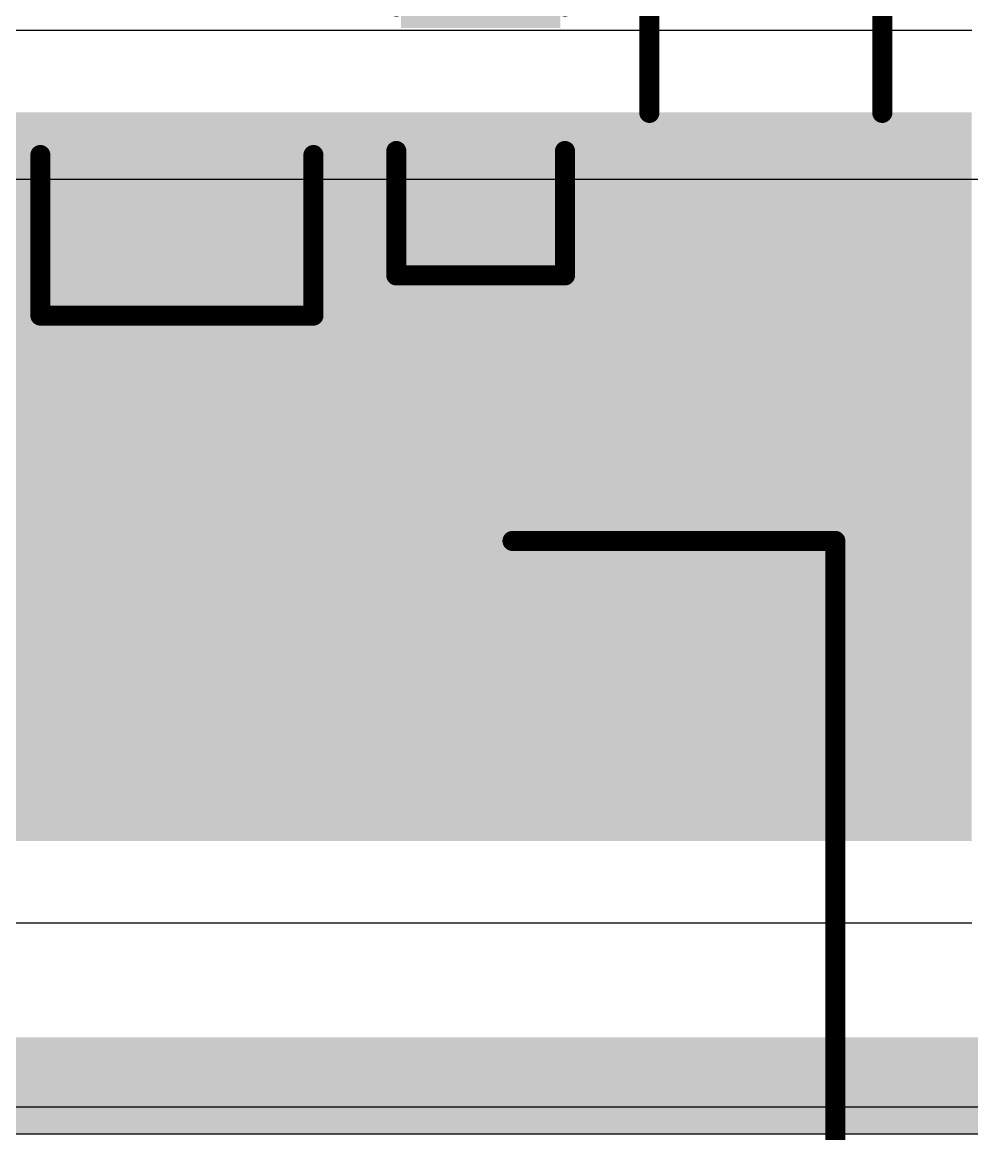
# Model space of a CAD drawing. Header units: inches. Extents: x -5 to 5328, y -4 to 5281.
# Drawn here: x 30.15 to 36.16, y 3.5 to 10.53 of the extents above; entities that cross this region are included whole.
import ezdxf

# ---------------------------------------------------------------- set-up
doc = ezdxf.new("R2010")
doc.units = ezdxf.units.IN
for name, color, linetype in [('Layer 2', 76, 'Continuous'), ('Top Layer', 1, 'Continuous'), ('Top Overlay', 2, 'Continuous'), ('Top Paste', 8, 'Continuous'), ('Top Solder', 216, 'Continuous')]:
    doc.layers.add(name, color=color, linetype=linetype)

# ---------------------------------------------------------------- blocks, each defined once
blk = doc.blocks.new('SOD_123_3')
at = {"layer": 'Top Layer'}
for points in [[(-1.1, 0.45), (-1.1, -0.45), (-2.05, -0.45), (-2.05, 0.45)], [(2.05, 0.45), (2.05, -0.45), (1.1, -0.45), (1.1, 0.45)]]:
    blk.add_hatch(color=1, dxfattribs=at).paths.add_polyline_path(points)
at = {"layer": 'Top Overlay'}
for points in [[(0.9652, 0.508), (2.8194, 0.508), (2.8194, 0.8), (0.9652, 0.8)], [(2.1197, -0.7853), (2.8193, -0.7853), (2.8193, 0.7895), (2.1197, 0.7895)], [(0.9651, -0.7999), (2.8193, -0.7999), (2.8193, -0.5079), (0.9651, -0.5079)]]:
    blk.add_hatch(color=2, dxfattribs=at).paths.add_polyline_path(points)
at = {"layer": 'Top Paste'}
for points in [[(-1.1, 0.45), (-1.1, -0.45), (-2.05, -0.45), (-2.05, 0.45)], [(2.05, 0.45), (2.05, -0.45), (1.1, -0.45), (1.1, 0.45)]]:
    blk.add_hatch(color=8, dxfattribs=at).paths.add_polyline_path(points)
at = {"layer": 'Top Solder'}
for points in [[(-0.9984, 0.5516), (-0.9984, -0.5516), (-2.1516, -0.5516), (-2.1516, 0.5516)], [(2.1516, 0.5516), (2.1516, -0.5516), (0.9984, -0.5516), (0.9984, 0.5516)]]:
    blk.add_hatch(color=216, dxfattribs=at).paths.add_polyline_path(points)
at = {"layer": 'Top Overlay'}
for points in [[(0.9652, 0.7366, 0.127, 0.127, 0), (-1.3716, 0.7366, 0.127, 0.127, 0)], [(-1.3716, 0.5842, 0.127, 0.127, 0), (-1.3716, 0.7366, 0.127, 0.127, 0)], [(-1.3716, -0.7366, 0.127, 0.127, 0), (-1.3716, -0.5842, 0.127, 0.127, 0)], [(0.9652, -0.7366, 0.127, 0.127, 0), (-1.3716, -0.7366, 0.127, 0.127, 0)]]:
    blk.add_lwpolyline(points, format="xyseb", dxfattribs=at)
for points in [[(-1.4033, 0.7366, 0.0635, 0.0635, 1), (-1.3398, 0.7366, 0.0635, 0.0635, 1)], [(-1.4033, 0.7366, 0.0635, 0.0635, 1), (-1.3398, 0.7366, 0.0635, 0.0635, 1)], [(0.9335, 0.7366, 0.0635, 0.0635, 1), (0.997, 0.7366, 0.0635, 0.0635, 1)], [(-1.4033, 0.5842, 0.0635, 0.0635, 1), (-1.3398, 0.5842, 0.0635, 0.0635, 1)], [(-1.4033, -0.5842, 0.0635, 0.0635, 1), (-1.3398, -0.5842, 0.0635, 0.0635, 1)], [(-1.4033, -0.7366, 0.0635, 0.0635, 1), (-1.3398, -0.7366, 0.0635, 0.0635, 1)], [(-1.4033, -0.7366, 0.0635, 0.0635, 1), (-1.3398, -0.7366, 0.0635, 0.0635, 1)], [(0.9335, -0.7366, 0.0635, 0.0635, 1), (0.997, -0.7366, 0.0635, 0.0635, 1)]]:
    blk.add_lwpolyline(points, format="xyseb", close=True, dxfattribs=at)
blk = doc.blocks.new('YPRH0703_4R7M_118')
at = {"layer": 'Top Layer'}
blk.add_hatch(color=1, dxfattribs=at).paths.add_polyline_path([(2.4, 1.1), (4, 1.1), (4, -1.1), (2.4, -1.1)])
at = {"layer": 'Top Paste'}
blk.add_hatch(color=8, dxfattribs=at).paths.add_polyline_path([(2.4, 1.1), (4, 1.1), (4, -1.1), (2.4, -1.1)])
at = {"layer": 'Top Solder'}
blk.add_hatch(color=216, dxfattribs=at).paths.add_polyline_path([(2.2984, 1.2016), (4.1016, 1.2016), (4.1016, -1.2016), (2.2984, -1.2016)])
at = {"layer": 'Top Overlay'}
for points in [[(3.65, -1.6078, 0.127, 0.127, 0), (3.65, -3.65, 0.127, 0.127, 0)], [(-3.65, -3.65, 0.127, 0.127, 0), (3.65, -3.65, 0.127, 0.127, 0)]]:
    blk.add_lwpolyline(points, format="xyseb", dxfattribs=at)
for points in [[(3.6183, -1.6078, 0.0635, 0.0635, 1), (3.6818, -1.6078, 0.0635, 0.0635, 1)], [(3.6183, -3.65, 0.0635, 0.0635, 1), (3.6818, -3.65, 0.0635, 0.0635, 1)], [(3.6183, -3.65, 0.0635, 0.0635, 1), (3.6818, -3.65, 0.0635, 0.0635, 1)]]:
    blk.add_lwpolyline(points, format="xyseb", close=True, dxfattribs=at)
blk = doc.blocks.new('C___0603_169')
at = {"layer": 'Top Layer'}
for points in [[(-0.381, 0.4445), (-0.381, -0.4445), (-1.143, -0.4445), (-1.143, 0.4445)], [(1.143, 0.4445), (1.143, -0.4445), (0.381, -0.4445), (0.381, 0.4445)]]:
    blk.add_hatch(color=1, dxfattribs=at).paths.add_polyline_path(points)
at = {"layer": 'Top Paste'}
for points in [[(-0.381, 0.4445), (-0.381, -0.4445), (-1.143, -0.4445), (-1.143, 0.4445)], [(1.143, 0.4445), (1.143, -0.4445), (0.381, -0.4445), (0.381, 0.4445)]]:
    blk.add_hatch(color=8, dxfattribs=at).paths.add_polyline_path(points)
at = {"layer": 'Top Solder'}
for points in [[(-0.321, 0.5045), (-0.321, -0.5045), (-1.203, -0.5045), (-1.203, 0.5045)], [(1.203, 0.5045), (1.203, -0.5045), (0.321, -0.5045), (0.321, 0.5045)]]:
    blk.add_hatch(color=216, dxfattribs=at).paths.add_polyline_path(points)
at = {"layer": 'Top Overlay'}
for points in [[(-1.2446, -0.5334, 0.127, 0.127, 0), (-1.2446, 0.5334, 0.127, 0.127, 0)], [(-0.4572, 0.5334, 0.127, 0.127, 0), (-1.2446, 0.5334, 0.127, 0.127, 0)], [(1.2446, 0.5334, 0.127, 0.127, 0), (0.4572, 0.5334, 0.127, 0.127, 0)], [(1.2446, -0.5334, 0.127, 0.127, 0), (1.2446, 0.5334, 0.127, 0.127, 0)], [(-0.4572, -0.5334, 0.127, 0.127, 0), (-1.2446, -0.5334, 0.127, 0.127, 0)], [(1.2446, -0.5334, 0.127, 0.127, 0), (0.4572, -0.5334, 0.127, 0.127, 0)]]:
    blk.add_lwpolyline(points, format="xyseb", dxfattribs=at)
for points in [[(-1.2764, 0.5334, 0.0635, 0.0635, 1), (-1.2128, 0.5334, 0.0635, 0.0635, 1)], [(-1.2764, 0.5334, 0.0635, 0.0635, 1), (-1.2128, 0.5334, 0.0635, 0.0635, 1)], [(-0.4889, 0.5334, 0.0635, 0.0635, 1), (-0.4254, 0.5334, 0.0635, 0.0635, 1)], [(0.4254, 0.5334, 0.0635, 0.0635, 1), (0.4889, 0.5334, 0.0635, 0.0635, 1)], [(1.2128, 0.5334, 0.0635, 0.0635, 1), (1.2764, 0.5334, 0.0635, 0.0635, 1)], [(1.2128, 0.5334, 0.0635, 0.0635, 1), (1.2764, 0.5334, 0.0635, 0.0635, 1)], [(-1.2764, -0.5334, 0.0635, 0.0635, 1), (-1.2128, -0.5334, 0.0635, 0.0635, 1)], [(-1.2764, -0.5334, 0.0635, 0.0635, 1), (-1.2128, -0.5334, 0.0635, 0.0635, 1)], [(-0.4889, -0.5334, 0.0635, 0.0635, 1), (-0.4254, -0.5334, 0.0635, 0.0635, 1)], [(0.4254, -0.5334, 0.0635, 0.0635, 1), (0.4889, -0.5334, 0.0635, 0.0635, 1)], [(1.2128, -0.5334, 0.0635, 0.0635, 1), (1.2764, -0.5334, 0.0635, 0.0635, 1)], [(1.2128, -0.5334, 0.0635, 0.0635, 1), (1.2764, -0.5334, 0.0635, 0.0635, 1)]]:
    blk.add_lwpolyline(points, format="xyseb", close=True, dxfattribs=at)
blk = doc.blocks.new('C___0805_170')
at = {"layer": 'Top Layer'}
for points in [[(-1.524, 0.762), (-0.508, 0.762), (-0.508, -0.762), (-1.524, -0.762)], [(0.508, 0.762), (1.524, 0.762), (1.524, -0.762), (0.508, -0.762)]]:
    blk.add_hatch(color=1, dxfattribs=at).paths.add_polyline_path(points)
at = {"layer": 'Top Paste'}
for points in [[(-1.524, 0.762), (-0.508, 0.762), (-0.508, -0.762), (-1.524, -0.762)], [(0.508, 0.762), (1.524, 0.762), (1.524, -0.762), (0.508, -0.762)]]:
    blk.add_hatch(color=8, dxfattribs=at).paths.add_polyline_path(points)
at = {"layer": 'Top Solder'}
for points in [[(-1.594, 0.832), (-0.438, 0.832), (-0.438, -0.832), (-1.594, -0.832)], [(0.438, 0.832), (1.594, 0.832), (1.594, -0.832), (0.438, -0.832)]]:
    blk.add_hatch(color=216, dxfattribs=at).paths.add_polyline_path(points)
at = {"layer": 'Top Overlay'}
for points in [[(-0.6096, 0.8636, 0.127, 0.127, 0), (-1.6256, 0.8636, 0.127, 0.127, 0)], [(-1.6256, -0.8636, 0.127, 0.127, 0), (-1.6256, 0.8636, 0.127, 0.127, 0)], [(1.6256, 0.8636, 0.127, 0.127, 0), (0.6096, 0.8636, 0.127, 0.127, 0)], [(1.6256, -0.8636, 0.127, 0.127, 0), (1.6256, 0.8636, 0.127, 0.127, 0)], [(-0.6096, -0.8636, 0.127, 0.127, 0), (-1.6256, -0.8636, 0.127, 0.127, 0)], [(1.6256, -0.8636, 0.127, 0.127, 0), (0.6096, -0.8636, 0.127, 0.127, 0)]]:
    blk.add_lwpolyline(points, format="xyseb", dxfattribs=at)
for points in [[(-1.6574, 0.8636, 0.0635, 0.0635, 1), (-1.5938, 0.8636, 0.0635, 0.0635, 1)], [(-1.6574, 0.8636, 0.0635, 0.0635, 1), (-1.5938, 0.8636, 0.0635, 0.0635, 1)], [(-0.6413, 0.8636, 0.0635, 0.0635, 1), (-0.5778, 0.8636, 0.0635, 0.0635, 1)], [(0.5778, 0.8636, 0.0635, 0.0635, 1), (0.6413, 0.8636, 0.0635, 0.0635, 1)], [(1.5938, 0.8636, 0.0635, 0.0635, 1), (1.6574, 0.8636, 0.0635, 0.0635, 1)], [(1.5938, 0.8636, 0.0635, 0.0635, 1), (1.6574, 0.8636, 0.0635, 0.0635, 1)], [(-1.6574, -0.8636, 0.0635, 0.0635, 1), (-1.5938, -0.8636, 0.0635, 0.0635, 1)], [(-1.6574, -0.8636, 0.0635, 0.0635, 1), (-1.5938, -0.8636, 0.0635, 0.0635, 1)], [(-0.6413, -0.8636, 0.0635, 0.0635, 1), (-0.5778, -0.8636, 0.0635, 0.0635, 1)], [(0.5778, -0.8636, 0.0635, 0.0635, 1), (0.6413, -0.8636, 0.0635, 0.0635, 1)], [(1.5938, -0.8636, 0.0635, 0.0635, 1), (1.6574, -0.8636, 0.0635, 0.0635, 1)], [(1.5938, -0.8636, 0.0635, 0.0635, 1), (1.6574, -0.8636, 0.0635, 0.0635, 1)]]:
    blk.add_lwpolyline(points, format="xyseb", close=True, dxfattribs=at)

msp = doc.modelspace()

# ---------------------------------------------------------------- hatches: boundary and pattern name
at = {"layer": 'Top Layer'}
for points in [[(27.9952, 5.3475), (36.158, 5.3475), (36.158, 9.9584), (27.9952, 9.9584)], [(26.8553, 3.4952), (38.5827, 3.4952), (38.5827, 4.1063), (26.8553, 4.1063)]]:
    msp.add_hatch(color=1, dxfattribs=at).paths.add_polyline_path(points)

# ---------------------------------------------------------------- linework, layer by layer
at = {"layer": 'Layer 2'}
msp.add_line((25.3313, 9.5366), (40.9269, 9.5366), dxfattribs=at)
at = {"layer": 'Top Layer'}
for p, q in [((36.158, 10.4763), (27.9952, 10.4763)), ((27.9952, 4.8296), (36.158, 4.8296)), ((37.766, 3.6631), (27.9952, 3.6631)), ((27.4772, 3.4952), (44.0357, 3.4952))]:
    msp.add_line(p, q, dxfattribs=at)

# ---------------------------------------------------------------- block references
for name, p, rotation in [('SOD_123_3', (34.8555, 10.9209), 270), ('C___0805_170', (31.1304, 10.2986), 270), ('C___0603_169', (33.0516, 10.1716), 270), ('YPRH0703_4R7M_118', (31.6452, 3.5968), 90)]:
    msp.add_blockref(name, p, dxfattribs=dict(rotation=rotation))

doc.saveas('drawing.dxf')
